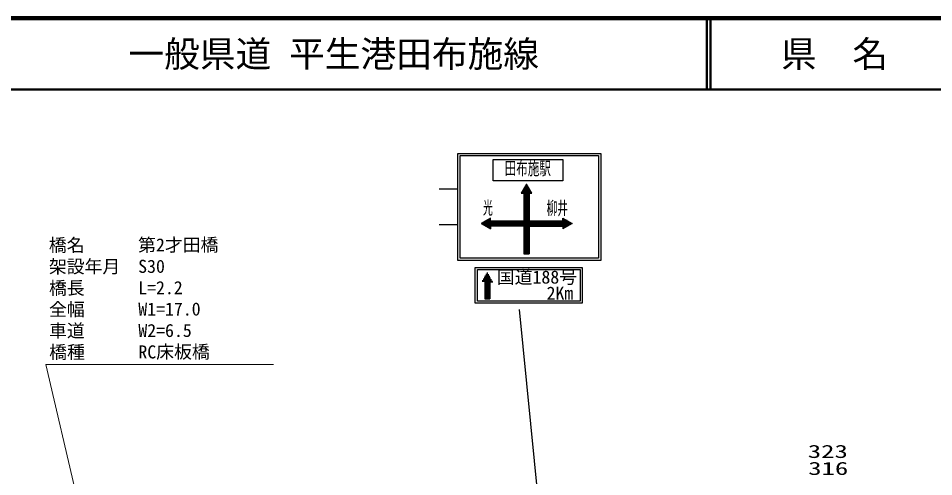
# Model space of a CAD drawing. Units: millimetres, scale not verified. Extents: x 40000 to 680000, y 20000 to 380000.
# Drawn here: x 201308 to 329510, y 315717 to 380000 of the extents above; entities that cross this region are included whole.
import ezdxf
from ezdxf.enums import TextEntityAlignment as Align

# ---------------------------------------------------------------- set-up
doc = ezdxf.new("R2010")
doc.units = ezdxf.units.MM
doc.header["$LTSCALE"] = 1000
for name, color, linetype, lineweight in [('M-STR-HTXT', 7, 'Continuous', 13), ('M-STR-STRC', 7, 'Continuous', 25), ('M-TTL', 2, 'Continuous', 140), ('M-TTL-LINE', 7, 'Continuous', 50)]:
    doc.layers.add(name, color=color, linetype=linetype, lineweight=lineweight)
doc.layers.add('M-TTL-TXT', color=7, linetype='Continuous')
doc.styles.add('ＭＳ ゴシック', font='')
doc.styles.get('ＭＳ ゴシック').set_extended_font_data('MS Gothic')

msp = doc.modelspace()

# ---------------------------------------------------------------- linework, layer by layer
at = {"layer": 'M-STR-HTXT'}
for q in [(237035, 331456), (217294, 279151)]:
    msp.add_line((205178, 331456), q, dxfattribs=at)
at = {"layer": 'M-STR-STRC'}
for p, q in [((262881, 346041), (262881, 361041)), ((262881, 361041), (282881, 361041)), ((263181, 346341), (263181, 360741)), ((263181, 360741), (282581, 360741)), ((282581, 360741), (282581, 346341)), ((282881, 361041), (282881, 346041)), ((267791, 360178), (277547, 360178)), ((267791, 357225), (267791, 360178)), ((277547, 360178), (277547, 357225)), ((277547, 357225), (267791, 357225)), ((272494, 356758), (271744, 355459)), ((272683, 356432), (272306, 356432)), ((272608, 356562), (272381, 356562)), ((272533, 356692), (272456, 356692)), ((273244, 355459), (272494, 356758)), ((262881, 356041), (260251, 356041)), ((271744, 355459), (272124, 355459)), ((273208, 355522), (271780, 355522)), ((273133, 355652), (271855, 355652)), ((273058, 355782), (271930, 355782)), ((272983, 355912), (272005, 355912)), ((272908, 356042), (272080, 356042)), ((272124, 355459), (272124, 351582)), ((272864, 355392), (272124, 355392)), ((272864, 355262), (272124, 355262)), ((272864, 355132), (272124, 355132)), ((272833, 356172), (272156, 356172)), ((272758, 356302), (272231, 356302)), ((272864, 355459), (273244, 355459)), ((272864, 355459), (272864, 351582)), ((272864, 355002), (272124, 355002)), ((272864, 354872), (272124, 354872)), ((272864, 354742), (272124, 354742)), ((272864, 354612), (272124, 354612)), ((272864, 354482), (272124, 354482)), ((272864, 354352), (272124, 354352)), ((272864, 354222), (272124, 354222)), ((272864, 354092), (272124, 354092)), ((272864, 353962), (272124, 353962)), ((272864, 353832), (272124, 353832)), ((272864, 353702), (272124, 353702)), ((272864, 353572), (272124, 353572)), ((272864, 353442), (272124, 353442)), ((272864, 353312), (272124, 353312)), ((272864, 353182), (272124, 353182)), ((272864, 353052), (272124, 353052)), ((272864, 352922), (272124, 352922)), ((272864, 352792), (272124, 352792)), ((272864, 352662), (272124, 352662)), ((267423, 351962), (266124, 351212)), ((278604, 351362), (266384, 351362)), ((278379, 351492), (266609, 351492)), ((267423, 351622), (266834, 351622)), ((267423, 351752), (267060, 351752)), ((267423, 351882), (267285, 351882)), ((267423, 351582), (267423, 351962)), ((267423, 351582), (272124, 351582)), ((272864, 352532), (272124, 352532)), ((272864, 352402), (272124, 352402)), ((272864, 352272), (272124, 352272)), ((272864, 352142), (272124, 352142)), ((272864, 352012), (272124, 352012)), ((272864, 351882), (272124, 351882)), ((272864, 351752), (272124, 351752)), ((272864, 351622), (272124, 351622)), ((272864, 351582), (277565, 351582)), ((277565, 351962), (278864, 351212)), ((277565, 351582), (277565, 351962)), ((277704, 351882), (277565, 351882)), ((277929, 351752), (277565, 351752)), ((278154, 351622), (277565, 351622)), ((262881, 351041), (260251, 351041)), ((266124, 351212), (267423, 350462)), ((278830, 351232), (266159, 351232)), ((278674, 351102), (266315, 351102)), ((278449, 350972), (266540, 350972)), ((267423, 350842), (266765, 350842)), ((267423, 350712), (266990, 350712)), ((267423, 350582), (267215, 350582)), ((267423, 350842), (267423, 350462)), ((272124, 350842), (267423, 350842)), ((272124, 350842), (272124, 346964)), ((272864, 350842), (272124, 350842)), ((272864, 350712), (272124, 350712)), ((272864, 350582), (272124, 350582)), ((272864, 350452), (272124, 350452)), ((272864, 350322), (272124, 350322)), ((272864, 350192), (272124, 350192)), ((272864, 350062), (272124, 350062)), ((272864, 350842), (277565, 350842)), ((272864, 350842), (272864, 346964)), ((278864, 351212), (277565, 350462)), ((277565, 350842), (277565, 350462)), ((278223, 350842), (277565, 350842)), ((277998, 350712), (277565, 350712)), ((277773, 350582), (277565, 350582)), ((272864, 349932), (272124, 349932)), ((272864, 349802), (272124, 349802)), ((272864, 349672), (272124, 349672)), ((272864, 349542), (272124, 349542)), ((272864, 349412), (272124, 349412)), ((272864, 349282), (272124, 349282)), ((272864, 349152), (272124, 349152)), ((272864, 349022), (272124, 349022)), ((272864, 348892), (272124, 348892)), ((272864, 348762), (272124, 348762)), ((272864, 348632), (272124, 348632)), ((272864, 348502), (272124, 348502)), ((272864, 348372), (272124, 348372)), ((272864, 348242), (272124, 348242)), ((272864, 348112), (272124, 348112)), ((272864, 347982), (272124, 347982)), ((272864, 347852), (272124, 347852)), ((272864, 347722), (272124, 347722)), ((272864, 347592), (272124, 347592)), ((272864, 347462), (272124, 347462)), ((282581, 346341), (263181, 346341)), ((272864, 347332), (272124, 347332)), ((272864, 347202), (272124, 347202)), ((272864, 347072), (272124, 347072)), ((272124, 346964), (272864, 346964)), ((282881, 346041), (262881, 346041)), ((265299, 340056), (265299, 345056)), ((265299, 345056), (280299, 345056)), ((280299, 345056), (280299, 340056)), ((265599, 340356), (265599, 344756)), ((265599, 344756), (279999, 344756)), ((266628, 343065), (266628, 343724)), ((266758, 340671), (266758, 343949)), ((266888, 340671), (266888, 344174)), ((267018, 340671), (267018, 344330)), ((267148, 340671), (267148, 344105)), ((267278, 340671), (267278, 343879)), ((267408, 343065), (267408, 343654)), ((279999, 344756), (279999, 340356)), ((266368, 343065), (266368, 343273)), ((266498, 343065), (266498, 343499)), ((266628, 343066), (266628, 340671)), ((267368, 343066), (267368, 340671)), ((267368, 343066), (267748, 343066)), ((267538, 343065), (267538, 343429)), ((267668, 343065), (267668, 343204)), ((280299, 340056), (265299, 340056)), ((279999, 340356), (265599, 340356)), ((266628, 340671), (267368, 340671)), ((277381, 279859), (271492, 339165))]:
    msp.add_line(p, q, dxfattribs=at)
at = {"layer": 'M-TTL'}
msp.add_line((680000, 380000), (40000, 380000), dxfattribs=at)
at = {"layer": 'M-TTL-LINE'}
for p, q in [((297750, 380000), (297750, 370000)), ((298250, 380000), (298250, 370000)), ((40000, 370000), (680000, 370000))]:
    msp.add_line(p, q, dxfattribs=at)

# ---------------------------------------------------------------- texts
at = {"layer": 'M-STR-HTXT', "style": 'ＭＳ ゴシック'}
for s, p in [('橋名\u3000\u3000\u3000第2才田橋', (205589, 346717)), ('架設年月\u3000S30', (205597, 343717)), ('橋長\u3000\u3000\u3000L=2.2', (205604, 340717)), ('全幅\u3000\u3000\u3000W1=17.0', (205612, 337717)), ('車道\u3000\u3000\u3000W2=6.5', (205619, 334717)), ('橋種\u3000\u3000\u3000RC床板橋', (205627, 331717))]:
    msp.add_text(s, height=1833, rotation=0.145, dxfattribs=at).set_placement(p, align=Align.BOTTOM_LEFT)
at = {"layer": 'M-STR-STRC', "style": 'ＭＳ ゴシック'}
for s, width, p in [('田布施駅', 0.65, (269408, 357495)), ('光', 0.55, (266392, 351983)), ('柳井', 0.6, (275293, 351905)), ('323', 1.5, (311877, 317797)), ('316', 1.5, (311935, 315417))]:
    msp.add_text(s, height=1833, dxfattribs=dict(at, width=width)).set_placement(p, align=Align.BOTTOM_LEFT)
for s, p in [('国道188号', (268323, 342249)), ('2Km', (275294, 339993))]:
    msp.add_text(s, height=1833, dxfattribs=at).set_placement(p, align=Align.BOTTOM_LEFT)
at = {"layer": 'M-TTL-TXT', "style": 'ＭＳ ゴシック'}
msp.add_text('一般県道 平生港田布施線', height=3666, dxfattribs=at).set_placement((216734, 375000), align=Align.MIDDLE_LEFT)
msp.add_text('県\u3000名', height=3666, dxfattribs=at).set_placement((315625, 375000), align=Align.MIDDLE_CENTER)

doc.saveas('drawing.dxf')
